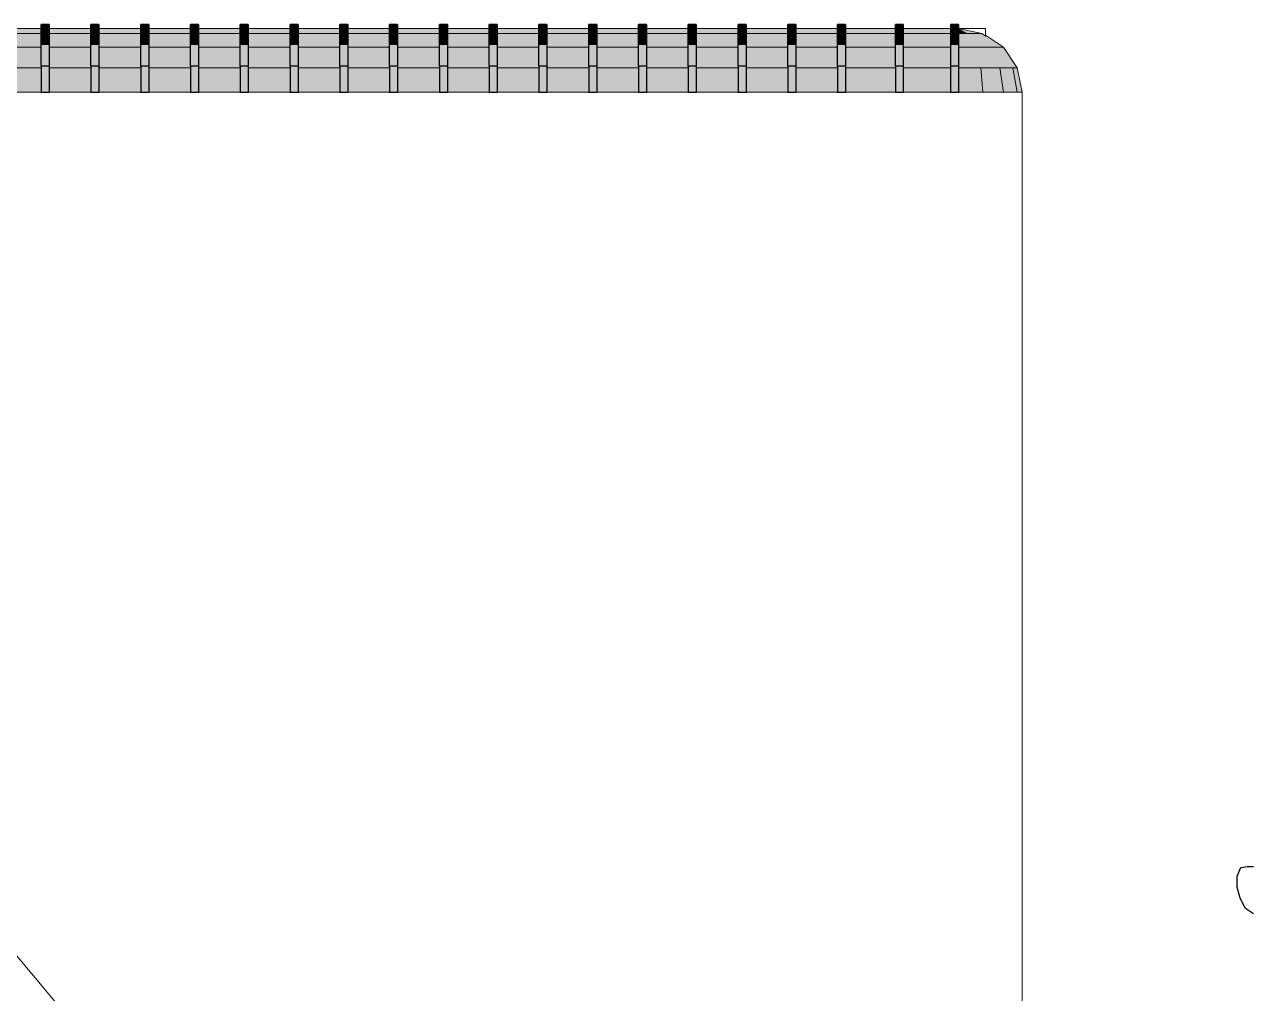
# Model space of a CAD drawing. Header units: millimetres. Extents: x -245 to 49755, y -245 to 41806.
# Drawn here: x 41823 to 44905, y 31472 to 33906 of the extents above; entities that cross this region are included whole.
import ezdxf

# ---------------------------------------------------------------- set-up
doc = ezdxf.new("R2010")
doc.units = ezdxf.units.MM
doc.linetypes.add('PUNKT2_S9', pattern=[1, 0, -1])
doc.layers.add('Standard', color=7, linetype='Continuous', lineweight=25)

msp = doc.modelspace()

# ---------------------------------------------------------------- hatches: boundary and pattern name
at = {"layer": 'Standard', "linetype": 'PUNKT2_S9', "lineweight": 25}
h = msp.add_hatch(color=250, dxfattribs=at)
h.paths.add_polyline_path([(38510.3, 33883.9), (38615.3, 33883.9), (38615.3, 33896.1), (38510.3, 33896.1)])
h.paths.add_polyline_path([(38740.3, 33883.9), (38740.3, 33896.1), (38635.3, 33896.1), (38635.3, 33883.9)])
h.paths.add_polyline_path([(38760.3, 33883.9), (38865.3, 33883.9), (38865.3, 33896.1), (38760.3, 33896.1)])
h.paths.add_polyline_path([(38990.3, 33883.9), (38990.3, 33896.1), (38885.3, 33896.1), (38885.3, 33883.9)])
h.paths.add_polyline_path([(39010.3, 33883.9), (39115.3, 33883.9), (39115.3, 33896.1), (39010.3, 33896.1)])
h.paths.add_polyline_path([(39240.3, 33883.9), (39240.3, 33896.1), (39135.3, 33896.1), (39135.3, 33883.9)])
h.paths.add_polyline_path([(39260.3, 33883.9), (39365.3, 33883.9), (39365.3, 33896.1), (39260.3, 33896.1)])
h.paths.add_polyline_path([(39490.3, 33883.9), (39490.3, 33896.1), (39385.3, 33896.1), (39385.3, 33883.9)])
h.paths.add_polyline_path([(39510.3, 33883.9), (39615.3, 33883.9), (39615.3, 33896.1), (39510.3, 33896.1)])
h.paths.add_polyline_path([(39740.3, 33883.9), (39740.3, 33896.1), (39635.3, 33896.1), (39635.3, 33883.9)])
h.paths.add_polyline_path([(39760.3, 33883.9), (39865.3, 33883.9), (39865.3, 33896.1), (39760.3, 33896.1)])
h.paths.add_polyline_path([(39990.3, 33883.9), (39990.3, 33896.1), (39885.3, 33896.1), (39885.3, 33883.9)])
h.paths.add_polyline_path([(40010.3, 33883.9), (40115.3, 33883.9), (40115.3, 33896.1), (40010.3, 33896.1)])
h.paths.add_polyline_path([(40240.3, 33883.9), (40240.3, 33896.1), (40135.3, 33896.1), (40135.3, 33883.9)])
h.paths.add_polyline_path([(40260.3, 33883.9), (40365.3, 33883.9), (40365.3, 33896.1), (40260.3, 33896.1)])
h.paths.add_polyline_path([(40490.3, 33883.9), (40490.3, 33896.1), (40385.3, 33896.1), (40385.3, 33883.9)])
h.paths.add_polyline_path([(40510.3, 33883.9), (40615.3, 33883.9), (40615.3, 33896.1), (40510.3, 33896.1)])
h.paths.add_polyline_path([(40740.3, 33883.9), (40740.3, 33896.1), (40635.3, 33896.1), (40635.3, 33883.9)])
h.paths.add_polyline_path([(40760.3, 33883.9), (40865.3, 33883.9), (40865.3, 33896.1), (40760.3, 33896.1)])
h.paths.add_polyline_path([(40990.3, 33883.9), (40990.3, 33896.1), (40885.3, 33896.1), (40885.3, 33883.9)])
h.paths.add_polyline_path([(41010.3, 33883.9), (41115.3, 33883.9), (41115.3, 33896.1), (41010.3, 33896.1)])
h.paths.add_polyline_path([(41240.3, 33883.9), (41240.3, 33896.1), (41135.3, 33896.1), (41135.3, 33883.9)])
h.paths.add_polyline_path([(41260.3, 33883.9), (41365.3, 33883.9), (41365.3, 33896.1), (41260.3, 33896.1)])
h.paths.add_polyline_path([(41490.3, 33883.9), (41490.3, 33896.1), (41385.3, 33896.1), (41385.3, 33883.9)])
h.paths.add_polyline_path([(41510.3, 33883.9), (41615.3, 33883.9), (41615.3, 33896.1), (41510.3, 33896.1)])
h.paths.add_polyline_path([(41740.3, 33883.9), (41740.3, 33896.1), (41635.3, 33896.1), (41635.3, 33883.9)])
h.paths.add_polyline_path([(41760.3, 33883.9), (41865.3, 33883.9), (41865.3, 33896.1), (41760.3, 33896.1)])
h.paths.add_polyline_path([(41990.3, 33883.9), (41990.3, 33896.1), (41885.3, 33896.1), (41885.3, 33883.9)])
h.paths.add_polyline_path([(42010.3, 33883.9), (42115.3, 33883.9), (42115.3, 33896.1), (42010.3, 33896.1)])
h.paths.add_polyline_path([(42240.3, 33883.9), (42240.3, 33896.1), (42135.3, 33896.1), (42135.3, 33883.9)])
h.paths.add_polyline_path([(42260.3, 33883.9), (42365.3, 33883.9), (42365.3, 33896.1), (42260.3, 33896.1)])
h.paths.add_polyline_path([(42490.3, 33883.9), (42490.3, 33896.1), (42385.3, 33896.1), (42385.3, 33883.9)])
h.paths.add_polyline_path([(42510.3, 33883.9), (42615.3, 33883.9), (42615.3, 33896.1), (42510.3, 33896.1)])
h.paths.add_polyline_path([(42740.3, 33883.9), (42740.3, 33896.1), (42635.3, 33896.1), (42635.3, 33883.9)])
h.paths.add_polyline_path([(42760.3, 33883.9), (42865.3, 33883.9), (42865.3, 33896.1), (42760.3, 33896.1)])
h.paths.add_polyline_path([(42990.3, 33883.9), (42990.3, 33896.1), (42885.3, 33896.1), (42885.3, 33883.9)])
h.paths.add_polyline_path([(43010.3, 33883.9), (43115.3, 33883.9), (43115.3, 33896.1), (43010.3, 33896.1)])
h.paths.add_polyline_path([(43240.3, 33883.9), (43240.3, 33896.1), (43135.3, 33896.1), (43135.3, 33883.9)])
h.paths.add_polyline_path([(43260.3, 33883.9), (43365.3, 33883.9), (43365.3, 33896.1), (43260.3, 33896.1)])
h.paths.add_polyline_path([(43490.3, 33883.9), (43490.3, 33896.1), (43385.3, 33896.1), (43385.3, 33883.9)])
h.paths.add_polyline_path([(43510.3, 33883.9), (43615.3, 33883.9), (43615.3, 33896.1), (43510.3, 33896.1)])
h.paths.add_polyline_path([(43740.3, 33883.9), (43740.3, 33896.1), (43635.3, 33896.1), (43635.3, 33883.9)])
h.paths.add_polyline_path([(43760.3, 33883.9), (43865.3, 33883.9), (43865.3, 33896.1), (43760.3, 33896.1)])
h.paths.add_polyline_path([(44010.3, 33883.9), (44010.3, 33896.1), (43885.3, 33896.1), (43885.3, 33883.9)])
h.paths.add_polyline_path([(44148.5, 33896.1), (44030.3, 33896.1), (44030.3, 33883.9), (44148.5, 33883.9)])
for points in [[(41865.3, 33893.2), (41865.3, 33906.1), (41885.3, 33906.1), (41885.3, 33893.2)], [(41865.3, 33856.3), (41865.3, 33893.2), (41885.3, 33893.2), (41885.3, 33856.3)], [(41990.3, 33893.2), (41990.3, 33906.1), (42010.3, 33906.1), (42010.3, 33893.2)], [(41990.3, 33856.3), (41990.3, 33893.2), (42010.3, 33893.2), (42010.3, 33856.3)], [(42115.3, 33893.2), (42115.3, 33906.1), (42135.3, 33906.1), (42135.3, 33893.2)], [(42115.3, 33856.3), (42115.3, 33893.2), (42135.3, 33893.2), (42135.3, 33856.3)], [(42240.3, 33893.2), (42240.3, 33906.1), (42260.3, 33906.1), (42260.3, 33893.2)], [(42240.3, 33856.3), (42240.3, 33893.2), (42260.3, 33893.2), (42260.3, 33856.3)], [(42365.3, 33893.2), (42365.3, 33906.1), (42385.3, 33906.1), (42385.3, 33893.2)], [(42365.3, 33856.3), (42365.3, 33893.2), (42385.3, 33893.2), (42385.3, 33856.3)], [(42490.3, 33893.2), (42490.3, 33906.1), (42510.3, 33906.1), (42510.3, 33893.2)], [(42490.3, 33856.3), (42490.3, 33893.2), (42510.3, 33893.2), (42510.3, 33856.3)], [(42615.3, 33893.2), (42615.3, 33906.1), (42635.3, 33906.1), (42635.3, 33893.2)], [(42615.3, 33856.3), (42615.3, 33893.2), (42635.3, 33893.2), (42635.3, 33856.3)], [(42740.3, 33893.2), (42740.3, 33906.1), (42760.3, 33906.1), (42760.3, 33893.2)], [(42740.3, 33856.3), (42740.3, 33893.2), (42760.3, 33893.2), (42760.3, 33856.3)], [(42865.3, 33893.2), (42865.3, 33906.1), (42885.3, 33906.1), (42885.3, 33893.2)], [(42865.3, 33856.3), (42865.3, 33893.2), (42885.3, 33893.2), (42885.3, 33856.3)], [(42990.3, 33893.2), (42990.3, 33906.1), (43010.3, 33906.1), (43010.3, 33893.2)], [(42990.3, 33856.3), (42990.3, 33893.2), (43010.3, 33893.2), (43010.3, 33856.3)], [(43115.3, 33893.2), (43115.3, 33906.1), (43135.3, 33906.1), (43135.3, 33893.2)], [(43115.3, 33856.3), (43115.3, 33893.2), (43135.3, 33893.2), (43135.3, 33856.3)], [(43240.3, 33893.2), (43240.3, 33906.1), (43260.3, 33906.1), (43260.3, 33893.2)], [(43240.3, 33856.3), (43240.3, 33893.2), (43260.3, 33893.2), (43260.3, 33856.3)], [(43365.3, 33893.2), (43365.3, 33906.1), (43385.3, 33906.1), (43385.3, 33893.2)], [(43365.3, 33856.3), (43365.3, 33893.2), (43385.3, 33893.2), (43385.3, 33856.3)], [(43490.3, 33893.2), (43490.3, 33906.1), (43510.3, 33906.1), (43510.3, 33893.2)], [(43490.3, 33856.3), (43490.3, 33893.2), (43510.3, 33893.2), (43510.3, 33856.3)], [(43615.3, 33893.2), (43615.3, 33906.1), (43635.3, 33906.1), (43635.3, 33893.2)], [(43615.3, 33856.3), (43615.3, 33893.2), (43635.3, 33893.2), (43635.3, 33856.3)], [(43740.3, 33893.2), (43740.3, 33906.1), (43760.3, 33906.1), (43760.3, 33893.2)], [(43740.3, 33856.3), (43740.3, 33893.2), (43760.3, 33893.2), (43760.3, 33856.3)], [(43865.3, 33893.2), (43865.3, 33906.1), (43885.3, 33906.1), (43885.3, 33893.2)], [(43865.3, 33856.3), (43865.3, 33893.2), (43885.3, 33893.2), (43885.3, 33856.3)], [(41865.3, 33801.2), (41865.3, 33856.3), (41885.3, 33856.3), (41885.3, 33801.2)], [(41990.3, 33801.2), (41990.3, 33856.3), (42010.3, 33856.3), (42010.3, 33801.2)], [(42115.3, 33801.2), (42115.3, 33856.3), (42135.3, 33856.3), (42135.3, 33801.2)], [(42240.3, 33801.2), (42240.3, 33856.3), (42260.3, 33856.3), (42260.3, 33801.2)], [(42365.3, 33801.2), (42365.3, 33856.3), (42385.3, 33856.3), (42385.3, 33801.2)], [(42490.3, 33801.2), (42490.3, 33856.3), (42510.3, 33856.3), (42510.3, 33801.2)], [(42615.3, 33801.2), (42615.3, 33856.3), (42635.3, 33856.3), (42635.3, 33801.2)], [(42740.3, 33801.2), (42740.3, 33856.3), (42760.3, 33856.3), (42760.3, 33801.2)], [(42865.3, 33801.2), (42865.3, 33856.3), (42885.3, 33856.3), (42885.3, 33801.2)], [(42990.3, 33801.2), (42990.3, 33856.3), (43010.3, 33856.3), (43010.3, 33801.2)], [(43115.3, 33801.2), (43115.3, 33856.3), (43135.3, 33856.3), (43135.3, 33801.2)], [(43240.3, 33801.2), (43240.3, 33856.3), (43260.3, 33856.3), (43260.3, 33801.2)], [(43365.3, 33801.2), (43365.3, 33856.3), (43385.3, 33856.3), (43385.3, 33801.2)], [(43490.3, 33801.2), (43490.3, 33856.3), (43510.3, 33856.3), (43510.3, 33801.2)], [(43615.3, 33801.2), (43615.3, 33856.3), (43635.3, 33856.3), (43635.3, 33801.2)], [(43740.3, 33801.2), (43740.3, 33856.3), (43760.3, 33856.3), (43760.3, 33801.2)], [(43865.3, 33801.2), (43865.3, 33856.3), (43885.3, 33856.3), (43885.3, 33801.2)], [(41865.3, 33736.1), (41865.3, 33801.2), (41885.3, 33801.2), (41885.3, 33736.1)], [(41990.3, 33736.1), (41990.3, 33801.2), (42010.3, 33801.2), (42010.3, 33736.1)], [(42115.3, 33736.1), (42115.3, 33801.2), (42135.3, 33801.2), (42135.3, 33736.1)], [(42240.3, 33736.1), (42240.3, 33801.2), (42260.3, 33801.2), (42260.3, 33736.1)], [(42365.3, 33736.1), (42365.3, 33801.2), (42385.3, 33801.2), (42385.3, 33736.1)], [(42490.3, 33736.1), (42490.3, 33801.2), (42510.3, 33801.2), (42510.3, 33736.1)], [(42615.3, 33736.1), (42615.3, 33801.2), (42635.3, 33801.2), (42635.3, 33736.1)], [(42740.3, 33736.1), (42740.3, 33801.2), (42760.3, 33801.2), (42760.3, 33736.1)], [(42865.3, 33736.1), (42865.3, 33801.2), (42885.3, 33801.2), (42885.3, 33736.1)], [(42990.3, 33736.1), (42990.3, 33801.2), (43010.3, 33801.2), (43010.3, 33736.1)], [(43115.3, 33736.1), (43115.3, 33801.2), (43135.3, 33801.2), (43135.3, 33736.1)], [(43240.3, 33736.1), (43240.3, 33801.2), (43260.3, 33801.2), (43260.3, 33736.1)], [(43365.3, 33736.1), (43365.3, 33801.2), (43385.3, 33801.2), (43385.3, 33736.1)], [(43490.3, 33736.1), (43490.3, 33801.2), (43510.3, 33801.2), (43510.3, 33736.1)], [(43615.3, 33736.1), (43615.3, 33801.2), (43635.3, 33801.2), (43635.3, 33736.1)], [(43740.3, 33736.1), (43740.3, 33801.2), (43760.3, 33801.2), (43760.3, 33736.1)], [(43865.3, 33736.1), (43865.3, 33801.2), (43885.3, 33801.2), (43885.3, 33736.1)]]:
    msp.add_hatch(color=8, dxfattribs=at).paths.add_polyline_path(points, flags=16)
for color, points in [(8, [(44010.3, 33893.2), (44030.3, 33893.2), (44030.3, 33906.1), (44010.3, 33906.1)]), (8, [(44010.3, 33856.3), (44030.3, 33856.3), (44030.3, 33893.2), (44010.3, 33893.2)]), (8, [(44148.5, 33893.2), (44168.5, 33893.2), (44168.5, 33906.1), (44148.5, 33906.1)]), (8, [(44148.5, 33856.3), (44168.5, 33856.3), (44168.5, 33893.2), (44148.5, 33893.2)]), (250, [(44211.8, 33883.9), (44168.5, 33896.1), (44191.9, 33883.9)]), (250, [(44225.1, 33883.9), (44168.5, 33896.1), (44211.8, 33883.9)]), (250, [(44225.1, 33883.9), (44227.7, 33883.9), (44168.5, 33896.1)]), (250, [(44191.9, 33883.9), (44168.5, 33896.1), (44168.5, 33883.9)]), (250, [(44211.8, 33849.2), (44191.9, 33883.9), (44168.5, 33883.9), (44168.5, 33849.2)]), (250, [(44248.5, 33849.2), (44211.8, 33883.9), (44191.9, 33883.9), (44211.8, 33849.2)]), (250, [(44273, 33849.2), (44225.1, 33883.9), (44211.8, 33883.9), (44248.5, 33849.2)]), (250, [(44281.6, 33849.2), (44236.7, 33879.3), (44236.7, 33877.1), (44227.7, 33883.9), (44225.1, 33883.9), (44273, 33849.2)]), (8, [(44010.3, 33801.2), (44030.3, 33801.2), (44030.3, 33856.3), (44010.3, 33856.3)]), (8, [(44148.5, 33801.2), (44168.5, 33801.2), (44168.5, 33856.3), (44148.5, 33856.3)]), (250, [(44225.1, 33797.3), (44211.8, 33849.2), (44168.5, 33849.2), (44168.5, 33797.3)]), (250, [(44273, 33797.3), (44248.5, 33849.2), (44211.8, 33849.2), (44225.1, 33797.3)]), (250, [(44305.1, 33797.3), (44273, 33849.2), (44248.5, 33849.2), (44273, 33797.3)]), (250, [(44316.3, 33797.3), (44281.6, 33849.2), (44273, 33849.2), (44305.1, 33797.3)]), (8, [(44010.3, 33736.1), (44030.3, 33736.1), (44030.3, 33801.2), (44010.3, 33801.2)]), (8, [(44148.5, 33736.1), (44168.5, 33736.1), (44168.5, 33801.2), (44148.5, 33801.2)]), (250, [(44229.7, 33736.1), (44225.1, 33797.3), (44168.5, 33797.3), (44168.5, 33736.1)]), (250, [(44281.6, 33736.1), (44273, 33797.3), (44225.1, 33797.3), (44229.7, 33736.1)]), (250, [(44316.3, 33736.1), (44305.1, 33797.3), (44273, 33797.3), (44281.6, 33736.1)]), (250, [(44328.5, 33736.1), (44316.3, 33797.3), (44305.1, 33797.3), (44316.3, 33736.1)])]:
    msp.add_hatch(color=color, dxfattribs=at).paths.add_polyline_path(points)
h = msp.add_hatch(color=250, dxfattribs=at)
h.paths.add_polyline_path([(38615.3, 33883.9), (38510.3, 33883.9), (38510.3, 33849.2), (38615.3, 33849.2)])
h.paths.add_polyline_path([(38635.3, 33849.2), (38740.3, 33849.2), (38740.3, 33883.9), (38635.3, 33883.9)])
h.paths.add_polyline_path([(38865.3, 33883.9), (38760.3, 33883.9), (38760.3, 33849.2), (38865.3, 33849.2)])
h.paths.add_polyline_path([(38885.3, 33849.2), (38990.3, 33849.2), (38990.3, 33883.9), (38885.3, 33883.9)])
h.paths.add_polyline_path([(39240.3, 33883.9), (39135.3, 33883.9), (39135.3, 33849.2), (39240.3, 33849.2)])
h.paths.add_polyline_path([(39010.3, 33883.9), (39010.3, 33849.2), (39115.3, 33849.2), (39115.3, 33883.9)])
h.paths.add_polyline_path([(39365.3, 33883.9), (39260.3, 33883.9), (39260.3, 33849.2), (39365.3, 33849.2)])
h.paths.add_polyline_path([(39635.3, 33849.2), (39740.3, 33849.2), (39740.3, 33883.9), (39635.3, 33883.9)])
h.paths.add_polyline_path([(39615.3, 33883.9), (39510.3, 33883.9), (39510.3, 33849.2), (39615.3, 33849.2)])
h.paths.add_polyline_path([(39385.3, 33883.9), (39385.3, 33849.2), (39490.3, 33849.2), (39490.3, 33883.9)])
h.paths.add_polyline_path([(39865.3, 33883.9), (39760.3, 33883.9), (39760.3, 33849.2), (39865.3, 33849.2)])
h.paths.add_polyline_path([(39885.3, 33849.2), (39990.3, 33849.2), (39990.3, 33883.9), (39885.3, 33883.9)])
h.paths.add_polyline_path([(40240.3, 33883.9), (40135.3, 33883.9), (40135.3, 33849.2), (40240.3, 33849.2)])
h.paths.add_polyline_path([(40010.3, 33883.9), (40010.3, 33849.2), (40115.3, 33849.2), (40115.3, 33883.9)])
h.paths.add_polyline_path([(40365.3, 33883.9), (40260.3, 33883.9), (40260.3, 33849.2), (40365.3, 33849.2)])
h.paths.add_polyline_path([(40385.3, 33849.2), (40490.3, 33849.2), (40490.3, 33883.9), (40385.3, 33883.9)])
h.paths.add_polyline_path([(40615.3, 33883.9), (40510.3, 33883.9), (40510.3, 33849.2), (40615.3, 33849.2)])
h.paths.add_polyline_path([(40635.3, 33849.2), (40740.3, 33849.2), (40740.3, 33883.9), (40635.3, 33883.9)])
h.paths.add_polyline_path([(41240.3, 33883.9), (41135.3, 33883.9), (41135.3, 33849.2), (41240.3, 33849.2)])
h.paths.add_polyline_path([(41010.3, 33883.9), (41010.3, 33849.2), (41115.3, 33849.2), (41115.3, 33883.9)])
h.paths.add_polyline_path([(40990.3, 33883.9), (40885.3, 33883.9), (40885.3, 33849.2), (40990.3, 33849.2)])
h.paths.add_polyline_path([(40760.3, 33883.9), (40760.3, 33849.2), (40865.3, 33849.2), (40865.3, 33883.9)])
h.paths.add_polyline_path([(41365.3, 33883.9), (41260.3, 33883.9), (41260.3, 33849.2), (41365.3, 33849.2)])
h.paths.add_polyline_path([(44030.3, 33849.2), (44148.5, 33849.2), (44148.5, 33883.9), (44030.3, 33883.9)])
h.paths.add_polyline_path([(43885.3, 33883.9), (43885.3, 33849.2), (44010.3, 33849.2), (44010.3, 33883.9)])
h.paths.add_polyline_path([(43865.3, 33883.9), (43760.3, 33883.9), (43760.3, 33849.2), (43865.3, 33849.2)])
h.paths.add_polyline_path([(43635.3, 33883.9), (43635.3, 33849.2), (43740.3, 33849.2), (43740.3, 33883.9)])
h.paths.add_polyline_path([(43615.3, 33883.9), (43510.3, 33883.9), (43510.3, 33849.2), (43615.3, 33849.2)])
h.paths.add_polyline_path([(43385.3, 33883.9), (43385.3, 33849.2), (43490.3, 33849.2), (43490.3, 33883.9)])
h.paths.add_polyline_path([(43365.3, 33883.9), (43260.3, 33883.9), (43260.3, 33849.2), (43365.3, 33849.2)])
h.paths.add_polyline_path([(43135.3, 33883.9), (43135.3, 33849.2), (43240.3, 33849.2), (43240.3, 33883.9)])
h.paths.add_polyline_path([(43115.3, 33883.9), (43010.3, 33883.9), (43010.3, 33849.2), (43115.3, 33849.2)])
h.paths.add_polyline_path([(42885.3, 33883.9), (42885.3, 33849.2), (42990.3, 33849.2), (42990.3, 33883.9)])
h.paths.add_polyline_path([(42865.3, 33883.9), (42760.3, 33883.9), (42760.3, 33849.2), (42865.3, 33849.2)])
h.paths.add_polyline_path([(42635.3, 33883.9), (42635.3, 33849.2), (42740.3, 33849.2), (42740.3, 33883.9)])
h.paths.add_polyline_path([(42615.3, 33883.9), (42510.3, 33883.9), (42510.3, 33849.2), (42615.3, 33849.2)])
h.paths.add_polyline_path([(42385.3, 33883.9), (42385.3, 33849.2), (42490.3, 33849.2), (42490.3, 33883.9)])
h.paths.add_polyline_path([(42365.3, 33883.9), (42260.3, 33883.9), (42260.3, 33849.2), (42365.3, 33849.2)])
h.paths.add_polyline_path([(42135.3, 33883.9), (42135.3, 33849.2), (42240.3, 33849.2), (42240.3, 33883.9)])
h.paths.add_polyline_path([(42115.3, 33883.9), (42010.3, 33883.9), (42010.3, 33849.2), (42115.3, 33849.2)])
h.paths.add_polyline_path([(41885.3, 33883.9), (41885.3, 33849.2), (41990.3, 33849.2), (41990.3, 33883.9)])
h.paths.add_polyline_path([(41865.3, 33883.9), (41760.3, 33883.9), (41760.3, 33849.2), (41865.3, 33849.2)])
h.paths.add_polyline_path([(41635.3, 33883.9), (41635.3, 33849.2), (41740.3, 33849.2), (41740.3, 33883.9)])
h.paths.add_polyline_path([(41615.3, 33883.9), (41510.3, 33883.9), (41510.3, 33849.2), (41615.3, 33849.2)])
h.paths.add_polyline_path([(41385.3, 33883.9), (41385.3, 33849.2), (41490.3, 33849.2), (41490.3, 33883.9)])
h = msp.add_hatch(color=250, dxfattribs=at)
h.paths.add_polyline_path([(38615.3, 33849.2), (38510.3, 33849.2), (38510.3, 33797.3), (38615.3, 33797.3)])
h.paths.add_polyline_path([(38635.3, 33797.3), (38740.3, 33797.3), (38740.3, 33849.2), (38635.3, 33849.2)])
h.paths.add_polyline_path([(38865.3, 33849.2), (38760.3, 33849.2), (38760.3, 33797.3), (38865.3, 33797.3)])
h.paths.add_polyline_path([(38885.3, 33797.3), (38990.3, 33797.3), (38990.3, 33849.2), (38885.3, 33849.2)])
h.paths.add_polyline_path([(39240.3, 33849.2), (39135.3, 33849.2), (39135.3, 33797.3), (39240.3, 33797.3)])
h.paths.add_polyline_path([(39010.3, 33849.2), (39010.3, 33797.3), (39115.3, 33797.3), (39115.3, 33849.2)])
h.paths.add_polyline_path([(39365.3, 33849.2), (39260.3, 33849.2), (39260.3, 33797.3), (39365.3, 33797.3)])
h.paths.add_polyline_path([(39635.3, 33797.3), (39740.3, 33797.3), (39740.3, 33849.2), (39635.3, 33849.2)])
h.paths.add_polyline_path([(39615.3, 33849.2), (39510.3, 33849.2), (39510.3, 33797.3), (39615.3, 33797.3)])
h.paths.add_polyline_path([(39385.3, 33849.2), (39385.3, 33797.3), (39490.3, 33797.3), (39490.3, 33849.2)])
h.paths.add_polyline_path([(39865.3, 33849.2), (39760.3, 33849.2), (39760.3, 33797.3), (39865.3, 33797.3)])
h.paths.add_polyline_path([(39885.3, 33797.3), (39990.3, 33797.3), (39990.3, 33849.2), (39885.3, 33849.2)])
h.paths.add_polyline_path([(40240.3, 33849.2), (40135.3, 33849.2), (40135.3, 33797.3), (40240.3, 33797.3)])
h.paths.add_polyline_path([(40010.3, 33849.2), (40010.3, 33797.3), (40115.3, 33797.3), (40115.3, 33849.2)])
h.paths.add_polyline_path([(40365.3, 33849.2), (40260.3, 33849.2), (40260.3, 33797.3), (40365.3, 33797.3)])
h.paths.add_polyline_path([(40385.3, 33797.3), (40490.3, 33797.3), (40490.3, 33849.2), (40385.3, 33849.2)])
h.paths.add_polyline_path([(40615.3, 33849.2), (40510.3, 33849.2), (40510.3, 33797.3), (40615.3, 33797.3)])
h.paths.add_polyline_path([(40635.3, 33797.3), (40740.3, 33797.3), (40740.3, 33849.2), (40635.3, 33849.2)])
h.paths.add_polyline_path([(41240.3, 33849.2), (41135.3, 33849.2), (41135.3, 33797.3), (41240.3, 33797.3)])
h.paths.add_polyline_path([(41010.3, 33849.2), (41010.3, 33797.3), (41115.3, 33797.3), (41115.3, 33849.2)])
h.paths.add_polyline_path([(40990.3, 33849.2), (40885.3, 33849.2), (40885.3, 33797.3), (40990.3, 33797.3)])
h.paths.add_polyline_path([(40760.3, 33849.2), (40760.3, 33797.3), (40865.3, 33797.3), (40865.3, 33849.2)])
h.paths.add_polyline_path([(41365.3, 33849.2), (41260.3, 33849.2), (41260.3, 33797.3), (41365.3, 33797.3)])
h.paths.add_polyline_path([(44030.3, 33797.3), (44148.5, 33797.3), (44148.5, 33849.2), (44030.3, 33849.2)])
h.paths.add_polyline_path([(43885.3, 33849.2), (43885.3, 33797.3), (44010.3, 33797.3), (44010.3, 33849.2)])
h.paths.add_polyline_path([(43865.3, 33849.2), (43760.3, 33849.2), (43760.3, 33797.3), (43865.3, 33797.3)])
h.paths.add_polyline_path([(43635.3, 33849.2), (43635.3, 33797.3), (43740.3, 33797.3), (43740.3, 33849.2)])
h.paths.add_polyline_path([(43615.3, 33849.2), (43510.3, 33849.2), (43510.3, 33797.3), (43615.3, 33797.3)])
h.paths.add_polyline_path([(43385.3, 33849.2), (43385.3, 33797.3), (43490.3, 33797.3), (43490.3, 33849.2)])
h.paths.add_polyline_path([(43365.3, 33849.2), (43260.3, 33849.2), (43260.3, 33797.3), (43365.3, 33797.3)])
h.paths.add_polyline_path([(43135.3, 33849.2), (43135.3, 33797.3), (43240.3, 33797.3), (43240.3, 33849.2)])
h.paths.add_polyline_path([(43115.3, 33849.2), (43010.3, 33849.2), (43010.3, 33797.3), (43115.3, 33797.3)])
h.paths.add_polyline_path([(42885.3, 33849.2), (42885.3, 33797.3), (42990.3, 33797.3), (42990.3, 33849.2)])
h.paths.add_polyline_path([(42865.3, 33849.2), (42760.3, 33849.2), (42760.3, 33797.3), (42865.3, 33797.3)])
h.paths.add_polyline_path([(42635.3, 33849.2), (42635.3, 33797.3), (42740.3, 33797.3), (42740.3, 33849.2)])
h.paths.add_polyline_path([(42615.3, 33849.2), (42510.3, 33849.2), (42510.3, 33797.3), (42615.3, 33797.3)])
h.paths.add_polyline_path([(42385.3, 33849.2), (42385.3, 33797.3), (42490.3, 33797.3), (42490.3, 33849.2)])
h.paths.add_polyline_path([(42365.3, 33849.2), (42260.3, 33849.2), (42260.3, 33797.3), (42365.3, 33797.3)])
h.paths.add_polyline_path([(42135.3, 33849.2), (42135.3, 33797.3), (42240.3, 33797.3), (42240.3, 33849.2)])
h.paths.add_polyline_path([(42115.3, 33849.2), (42010.3, 33849.2), (42010.3, 33797.3), (42115.3, 33797.3)])
h.paths.add_polyline_path([(41885.3, 33849.2), (41885.3, 33797.3), (41990.3, 33797.3), (41990.3, 33849.2)])
h.paths.add_polyline_path([(41865.3, 33849.2), (41760.3, 33849.2), (41760.3, 33797.3), (41865.3, 33797.3)])
h.paths.add_polyline_path([(41635.3, 33849.2), (41635.3, 33797.3), (41740.3, 33797.3), (41740.3, 33849.2)])
h.paths.add_polyline_path([(41615.3, 33849.2), (41510.3, 33849.2), (41510.3, 33797.3), (41615.3, 33797.3)])
h.paths.add_polyline_path([(41385.3, 33849.2), (41385.3, 33797.3), (41490.3, 33797.3), (41490.3, 33849.2)])
h = msp.add_hatch(color=250, dxfattribs=at)
h.paths.add_polyline_path([(38615.3, 33797.3), (38510.3, 33797.3), (38510.3, 33736.1), (38615.3, 33736.1)])
h.paths.add_polyline_path([(38740.3, 33736.1), (38740.3, 33797.3), (38635.3, 33797.3), (38635.3, 33736.1)])
h.paths.add_polyline_path([(38865.3, 33797.3), (38760.3, 33797.3), (38760.3, 33736.1), (38865.3, 33736.1)])
h.paths.add_polyline_path([(38990.3, 33736.1), (38990.3, 33797.3), (38885.3, 33797.3), (38885.3, 33736.1)])
h.paths.add_polyline_path([(39240.3, 33797.3), (39135.3, 33797.3), (39135.3, 33736.1), (39240.3, 33736.1)])
h.paths.add_polyline_path([(39010.3, 33797.3), (39010.3, 33736.1), (39115.3, 33736.1), (39115.3, 33797.3)])
h.paths.add_polyline_path([(39365.3, 33797.3), (39260.3, 33797.3), (39260.3, 33736.1), (39365.3, 33736.1)])
h.paths.add_polyline_path([(39740.3, 33736.1), (39740.3, 33797.3), (39635.3, 33797.3), (39635.3, 33736.1)])
h.paths.add_polyline_path([(39510.3, 33736.1), (39615.3, 33736.1), (39615.3, 33797.3), (39510.3, 33797.3)])
h.paths.add_polyline_path([(39385.3, 33797.3), (39385.3, 33736.1), (39490.3, 33736.1), (39490.3, 33797.3)])
h.paths.add_polyline_path([(39865.3, 33797.3), (39760.3, 33797.3), (39760.3, 33736.1), (39865.3, 33736.1)])
h.paths.add_polyline_path([(39990.3, 33736.1), (39990.3, 33797.3), (39885.3, 33797.3), (39885.3, 33736.1)])
h.paths.add_polyline_path([(40240.3, 33797.3), (40135.3, 33797.3), (40135.3, 33736.1), (40240.3, 33736.1)])
h.paths.add_polyline_path([(40010.3, 33797.3), (40010.3, 33736.1), (40115.3, 33736.1), (40115.3, 33797.3)])
h.paths.add_polyline_path([(40365.3, 33797.3), (40260.3, 33797.3), (40260.3, 33736.1), (40365.3, 33736.1)])
h.paths.add_polyline_path([(40490.3, 33736.1), (40490.3, 33797.3), (40385.3, 33797.3), (40385.3, 33736.1)])
h.paths.add_polyline_path([(40615.3, 33797.3), (40510.3, 33797.3), (40510.3, 33736.1), (40615.3, 33736.1)])
h.paths.add_polyline_path([(40740.3, 33736.1), (40740.3, 33797.3), (40635.3, 33797.3), (40635.3, 33736.1)])
h.paths.add_polyline_path([(41240.3, 33797.3), (41135.3, 33797.3), (41135.3, 33736.1), (41240.3, 33736.1)])
h.paths.add_polyline_path([(40760.3, 33797.3), (40760.3, 33736.1), (40865.3, 33736.1), (40865.3, 33797.3)])
h.paths.add_polyline_path([(40990.3, 33797.3), (40885.3, 33797.3), (40885.3, 33736.1), (40990.3, 33736.1)])
h.paths.add_polyline_path([(41115.3, 33736.1), (41115.3, 33797.3), (41010.3, 33797.3), (41010.3, 33736.1)])
h.paths.add_polyline_path([(41365.3, 33797.3), (41260.3, 33797.3), (41260.3, 33736.1), (41365.3, 33736.1)])
h.paths.add_polyline_path([(44148.5, 33736.1), (44148.5, 33797.3), (44030.3, 33797.3), (44030.3, 33736.1)])
h.paths.add_polyline_path([(43865.3, 33797.3), (43760.3, 33797.3), (43760.3, 33736.1), (43865.3, 33736.1)])
h.paths.add_polyline_path([(44010.3, 33736.1), (44010.3, 33797.3), (43885.3, 33797.3), (43885.3, 33736.1)])
h.paths.add_polyline_path([(41385.3, 33797.3), (41385.3, 33736.1), (41490.3, 33736.1), (41490.3, 33797.3)])
h.paths.add_polyline_path([(41615.3, 33797.3), (41510.3, 33797.3), (41510.3, 33736.1), (41615.3, 33736.1)])
h.paths.add_polyline_path([(41740.3, 33736.1), (41740.3, 33797.3), (41635.3, 33797.3), (41635.3, 33736.1)])
h.paths.add_polyline_path([(42240.3, 33797.3), (42135.3, 33797.3), (42135.3, 33736.1), (42240.3, 33736.1)])
h.paths.add_polyline_path([(41760.3, 33797.3), (41760.3, 33736.1), (41865.3, 33736.1), (41865.3, 33797.3)])
h.paths.add_polyline_path([(41990.3, 33797.3), (41885.3, 33797.3), (41885.3, 33736.1), (41990.3, 33736.1)])
h.paths.add_polyline_path([(42115.3, 33736.1), (42115.3, 33797.3), (42010.3, 33797.3), (42010.3, 33736.1)])
h.paths.add_polyline_path([(42365.3, 33797.3), (42260.3, 33797.3), (42260.3, 33736.1), (42365.3, 33736.1)])
h.paths.add_polyline_path([(42490.3, 33736.1), (42490.3, 33797.3), (42385.3, 33797.3), (42385.3, 33736.1)])
h.paths.add_polyline_path([(42615.3, 33797.3), (42510.3, 33797.3), (42510.3, 33736.1), (42615.3, 33736.1)])
h.paths.add_polyline_path([(42740.3, 33736.1), (42740.3, 33797.3), (42635.3, 33797.3), (42635.3, 33736.1)])
h.paths.add_polyline_path([(43115.3, 33797.3), (43010.3, 33797.3), (43010.3, 33736.1), (43115.3, 33736.1)])
h.paths.add_polyline_path([(42760.3, 33797.3), (42760.3, 33736.1), (42865.3, 33736.1), (42865.3, 33797.3)])
h.paths.add_polyline_path([(42990.3, 33797.3), (42885.3, 33797.3), (42885.3, 33736.1), (42990.3, 33736.1)])
h.paths.add_polyline_path([(43240.3, 33736.1), (43240.3, 33797.3), (43135.3, 33797.3), (43135.3, 33736.1)])
h.paths.add_polyline_path([(43365.3, 33797.3), (43260.3, 33797.3), (43260.3, 33736.1), (43365.3, 33736.1)])
h.paths.add_polyline_path([(43490.3, 33736.1), (43490.3, 33797.3), (43385.3, 33797.3), (43385.3, 33736.1)])
h.paths.add_polyline_path([(43615.3, 33797.3), (43510.3, 33797.3), (43510.3, 33736.1), (43615.3, 33736.1)])
h.paths.add_polyline_path([(43740.3, 33736.1), (43740.3, 33797.3), (43635.3, 33797.3), (43635.3, 33736.1)])

# ---------------------------------------------------------------- linework, layer by layer
at = {"layer": 'Standard', "color": 250, "linetype": 'Continuous', "lineweight": 18}
for p, q in [((41865.3, 33896.1), (41760.3, 33896.1)), ((41990.3, 33896.1), (41885.3, 33896.1)), ((42115.3, 33896.1), (42010.3, 33896.1)), ((42240.3, 33896.1), (42135.3, 33896.1)), ((42365.3, 33896.1), (42260.3, 33896.1)), ((42490.3, 33896.1), (42385.3, 33896.1)), ((42615.3, 33896.1), (42510.3, 33896.1)), ((42740.3, 33896.1), (42635.3, 33896.1)), ((42865.3, 33896.1), (42760.3, 33896.1)), ((42990.3, 33896.1), (42885.3, 33896.1)), ((43115.3, 33896.1), (43010.3, 33896.1)), ((43240.3, 33896.1), (43135.3, 33896.1)), ((43365.3, 33896.1), (43260.3, 33896.1)), ((43490.3, 33896.1), (43385.3, 33896.1)), ((43615.3, 33896.1), (43510.3, 33896.1)), ((43740.3, 33896.1), (43635.3, 33896.1)), ((43865.3, 33896.1), (43760.3, 33896.1)), ((44010.3, 33896.1), (43885.3, 33896.1)), ((44135.3, 33896.1), (44030.3, 33896.1)), ((44148.5, 33896.1), (44135.3, 33896.1)), ((41865.3, 33883.9), (41760.3, 33883.9)), ((41990.3, 33883.9), (41885.3, 33883.9)), ((42115.3, 33883.9), (42010.3, 33883.9)), ((42240.3, 33883.9), (42135.3, 33883.9)), ((42365.3, 33883.9), (42260.3, 33883.9)), ((42490.3, 33883.9), (42385.3, 33883.9)), ((42615.3, 33883.9), (42510.3, 33883.9)), ((42740.3, 33883.9), (42635.3, 33883.9)), ((42865.3, 33883.9), (42760.3, 33883.9)), ((42990.3, 33883.9), (42885.3, 33883.9)), ((43115.3, 33883.9), (43010.3, 33883.9)), ((43240.3, 33883.9), (43135.3, 33883.9)), ((43365.3, 33883.9), (43260.3, 33883.9)), ((43490.3, 33883.9), (43385.3, 33883.9)), ((43615.3, 33883.9), (43510.3, 33883.9)), ((43740.3, 33883.9), (43635.3, 33883.9)), ((43865.3, 33883.9), (43760.3, 33883.9)), ((44010.3, 33883.9), (43885.3, 33883.9)), ((44135.3, 33883.9), (44030.3, 33883.9)), ((44148.5, 33883.9), (44135.3, 33883.9)), ((44168.5, 33883.9), (44191.9, 33883.9)), ((44191.9, 33883.9), (44211.8, 33883.9)), ((44211.8, 33883.9), (44225.1, 33883.9)), ((44225.1, 33883.9), (44227.7, 33883.9)), ((44236.7, 33879.3), (44281.6, 33849.2)), ((41865.3, 33849.2), (41760.3, 33849.2)), ((41990.3, 33849.2), (41885.3, 33849.2)), ((42115.3, 33849.2), (42010.3, 33849.2)), ((42240.3, 33849.2), (42135.3, 33849.2)), ((42365.3, 33849.2), (42260.3, 33849.2)), ((42490.3, 33849.2), (42385.3, 33849.2)), ((42615.3, 33849.2), (42510.3, 33849.2)), ((42740.3, 33849.2), (42635.3, 33849.2)), ((42865.3, 33849.2), (42760.3, 33849.2)), ((42990.3, 33849.2), (42885.3, 33849.2)), ((43115.3, 33849.2), (43010.3, 33849.2)), ((43240.3, 33849.2), (43135.3, 33849.2)), ((43365.3, 33849.2), (43260.3, 33849.2)), ((43490.3, 33849.2), (43385.3, 33849.2)), ((43615.3, 33849.2), (43510.3, 33849.2)), ((43740.3, 33849.2), (43635.3, 33849.2)), ((43865.3, 33849.2), (43760.3, 33849.2)), ((44010.3, 33849.2), (43885.3, 33849.2)), ((44135.3, 33849.2), (44030.3, 33849.2)), ((44148.5, 33849.2), (44135.3, 33849.2)), ((44168.5, 33849.2), (44211.8, 33849.2)), ((44211.8, 33849.2), (44248.5, 33849.2)), ((44248.5, 33849.2), (44273, 33849.2)), ((44273, 33849.2), (44281.6, 33849.2)), ((44281.6, 33849.2), (44316.3, 33797.3)), ((41865.3, 33797.3), (41760.3, 33797.3)), ((41990.3, 33797.3), (41885.3, 33797.3)), ((42115.3, 33797.3), (42010.3, 33797.3)), ((42240.3, 33797.3), (42135.3, 33797.3)), ((42365.3, 33797.3), (42260.3, 33797.3)), ((42490.3, 33797.3), (42385.3, 33797.3)), ((42615.3, 33797.3), (42510.3, 33797.3)), ((42740.3, 33797.3), (42635.3, 33797.3)), ((42865.3, 33797.3), (42760.3, 33797.3)), ((42990.3, 33797.3), (42885.3, 33797.3)), ((43115.3, 33797.3), (43010.3, 33797.3)), ((43240.3, 33797.3), (43135.3, 33797.3)), ((43365.3, 33797.3), (43260.3, 33797.3)), ((43490.3, 33797.3), (43385.3, 33797.3)), ((43615.3, 33797.3), (43510.3, 33797.3)), ((43740.3, 33797.3), (43635.3, 33797.3)), ((43865.3, 33797.3), (43760.3, 33797.3)), ((44010.3, 33797.3), (43885.3, 33797.3)), ((44135.3, 33797.3), (44030.3, 33797.3)), ((44148.5, 33797.3), (44135.3, 33797.3)), ((44168.5, 33797.3), (44225.1, 33797.3)), ((44225.1, 33797.3), (44229.7, 33736.1)), ((44225.1, 33797.3), (44273, 33797.3)), ((44273, 33797.3), (44305.1, 33797.3)), ((44273, 33797.3), (44281.6, 33736.1)), ((44305.1, 33797.3), (44316.3, 33797.3)), ((44305.1, 33797.3), (44316.3, 33736.1)), ((44316.3, 33797.3), (44328.5, 33736.1)), ((41760.3, 33736.1), (41865.3, 33736.1)), ((41885.3, 33736.1), (41990.3, 33736.1)), ((42010.3, 33736.1), (42115.3, 33736.1)), ((42135.3, 33736.1), (42240.3, 33736.1)), ((42260.3, 33736.1), (42365.3, 33736.1)), ((42385.3, 33736.1), (42490.3, 33736.1)), ((42510.3, 33736.1), (42615.3, 33736.1)), ((42635.3, 33736.1), (42740.3, 33736.1)), ((42760.3, 33736.1), (42865.3, 33736.1)), ((42885.3, 33736.1), (42990.3, 33736.1)), ((43010.3, 33736.1), (43115.3, 33736.1)), ((43135.3, 33736.1), (43240.3, 33736.1)), ((43260.3, 33736.1), (43365.3, 33736.1)), ((43385.3, 33736.1), (43490.3, 33736.1)), ((43510.3, 33736.1), (43615.3, 33736.1)), ((43635.3, 33736.1), (43740.3, 33736.1)), ((43760.3, 33736.1), (43865.3, 33736.1)), ((43885.3, 33736.1), (44010.3, 33736.1)), ((44030.3, 33736.1), (44135.3, 33736.1)), ((44135.3, 33736.1), (44148.5, 33736.1)), ((44168.5, 33736.1), (44229.7, 33736.1)), ((44229.7, 33736.1), (44281.6, 33736.1)), ((44281.6, 33736.1), (44316.3, 33736.1)), ((44316.3, 33736.1), (44328.5, 33736.1))]:
    msp.add_line(p, q, dxfattribs=at)
at = {"layer": 'Standard', "color": 253, "linetype": 'Continuous', "lineweight": 18}
for p, q in [((41865.3, 33896.1), (41760.3, 33896.1)), ((41865.3, 33896.1), (41760.3, 33896.1)), ((41990.3, 33896.1), (41885.3, 33896.1)), ((41990.3, 33896.1), (41885.3, 33896.1)), ((42115.3, 33896.1), (42010.3, 33896.1)), ((42115.3, 33896.1), (42010.3, 33896.1)), ((42240.3, 33896.1), (42135.3, 33896.1)), ((42240.3, 33896.1), (42135.3, 33896.1)), ((42365.3, 33896.1), (42260.3, 33896.1)), ((42365.3, 33896.1), (42260.3, 33896.1)), ((42490.3, 33896.1), (42385.3, 33896.1)), ((42490.3, 33896.1), (42385.3, 33896.1)), ((42615.3, 33896.1), (42510.3, 33896.1)), ((42615.3, 33896.1), (42510.3, 33896.1)), ((42740.3, 33896.1), (42635.3, 33896.1)), ((42740.3, 33896.1), (42635.3, 33896.1)), ((42865.3, 33896.1), (42760.3, 33896.1)), ((42865.3, 33896.1), (42760.3, 33896.1)), ((42990.3, 33896.1), (42885.3, 33896.1)), ((42990.3, 33896.1), (42885.3, 33896.1)), ((43115.3, 33896.1), (43010.3, 33896.1)), ((43115.3, 33896.1), (43010.3, 33896.1)), ((43240.3, 33896.1), (43135.3, 33896.1)), ((43240.3, 33896.1), (43135.3, 33896.1)), ((43365.3, 33896.1), (43260.3, 33896.1)), ((43365.3, 33896.1), (43260.3, 33896.1)), ((43490.3, 33896.1), (43385.3, 33896.1)), ((43490.3, 33896.1), (43385.3, 33896.1)), ((43615.3, 33896.1), (43510.3, 33896.1)), ((43615.3, 33896.1), (43510.3, 33896.1)), ((43740.3, 33896.1), (43635.3, 33896.1)), ((43740.3, 33896.1), (43635.3, 33896.1)), ((43865.3, 33896.1), (43760.3, 33896.1)), ((43865.3, 33896.1), (43760.3, 33896.1)), ((44010.3, 33896.1), (43885.3, 33896.1)), ((44010.3, 33896.1), (43885.3, 33896.1)), ((44135.3, 33896.1), (44030.3, 33896.1)), ((44135.3, 33896.1), (44030.3, 33896.1)), ((44148.5, 33896.1), (44135.3, 33896.1)), ((44148.5, 33896.1), (44135.3, 33896.1)), ((44236.7, 33896.1), (44168.5, 33896.1)), ((44227.7, 33883.9), (44168.5, 33896.1)), ((44236.7, 33896.1), (44168.5, 33896.1)), ((44236.7, 33877.1), (44236.7, 33896.1)), ((44236.7, 33877.1), (44227.7, 33883.9)), ((44328.5, 31062.1), (44328.5, 33736.1)), ((40617.8, 32979.8), (42411.5, 30842.1))]:
    msp.add_line(p, q, dxfattribs=at)
at = {"layer": 'Standard', "color": 117, "linetype": 'Continuous', "lineweight": -3}
for p, q in [((41885.3, 33906.1), (41865.3, 33906.1)), ((41865.3, 33893.2), (41865.3, 33906.1)), ((41865.3, 33856.3), (41865.3, 33893.2)), ((41885.3, 33893.2), (41865.3, 33893.2)), ((41885.3, 33906.1), (41885.3, 33893.2)), ((41885.3, 33893.2), (41885.3, 33856.3)), ((42010.3, 33906.1), (41990.3, 33906.1)), ((41990.3, 33893.2), (41990.3, 33906.1)), ((41990.3, 33856.3), (41990.3, 33893.2)), ((42010.3, 33893.2), (41990.3, 33893.2)), ((42010.3, 33906.1), (42010.3, 33893.2)), ((42010.3, 33893.2), (42010.3, 33856.3)), ((42135.3, 33906.1), (42115.3, 33906.1)), ((42115.3, 33893.2), (42115.3, 33906.1)), ((42115.3, 33856.3), (42115.3, 33893.2)), ((42135.3, 33893.2), (42115.3, 33893.2)), ((42135.3, 33906.1), (42135.3, 33893.2)), ((42135.3, 33893.2), (42135.3, 33856.3)), ((42260.3, 33906.1), (42240.3, 33906.1)), ((42240.3, 33893.2), (42240.3, 33906.1)), ((42240.3, 33856.3), (42240.3, 33893.2)), ((42260.3, 33893.2), (42240.3, 33893.2)), ((42260.3, 33906.1), (42260.3, 33893.2)), ((42260.3, 33893.2), (42260.3, 33856.3)), ((42385.3, 33906.1), (42365.3, 33906.1)), ((42365.3, 33893.2), (42365.3, 33906.1)), ((42365.3, 33856.3), (42365.3, 33893.2)), ((42385.3, 33893.2), (42365.3, 33893.2)), ((42385.3, 33906.1), (42385.3, 33893.2)), ((42385.3, 33893.2), (42385.3, 33856.3)), ((42510.3, 33906.1), (42490.3, 33906.1)), ((42490.3, 33893.2), (42490.3, 33906.1)), ((42490.3, 33856.3), (42490.3, 33893.2)), ((42510.3, 33893.2), (42490.3, 33893.2)), ((42510.3, 33906.1), (42510.3, 33893.2)), ((42510.3, 33893.2), (42510.3, 33856.3)), ((42635.3, 33906.1), (42615.3, 33906.1)), ((42615.3, 33893.2), (42615.3, 33906.1)), ((42615.3, 33856.3), (42615.3, 33893.2)), ((42635.3, 33893.2), (42615.3, 33893.2)), ((42635.3, 33906.1), (42635.3, 33893.2)), ((42635.3, 33893.2), (42635.3, 33856.3)), ((42760.3, 33906.1), (42740.3, 33906.1)), ((42740.3, 33893.2), (42740.3, 33906.1)), ((42740.3, 33856.3), (42740.3, 33893.2)), ((42760.3, 33893.2), (42740.3, 33893.2)), ((42760.3, 33906.1), (42760.3, 33893.2)), ((42760.3, 33893.2), (42760.3, 33856.3)), ((42885.3, 33906.1), (42865.3, 33906.1)), ((42865.3, 33893.2), (42865.3, 33906.1)), ((42865.3, 33856.3), (42865.3, 33893.2)), ((42885.3, 33893.2), (42865.3, 33893.2)), ((42885.3, 33906.1), (42885.3, 33893.2)), ((42885.3, 33893.2), (42885.3, 33856.3)), ((43010.3, 33906.1), (42990.3, 33906.1)), ((42990.3, 33893.2), (42990.3, 33906.1)), ((42990.3, 33856.3), (42990.3, 33893.2)), ((43010.3, 33893.2), (42990.3, 33893.2)), ((43010.3, 33906.1), (43010.3, 33893.2)), ((43010.3, 33893.2), (43010.3, 33856.3)), ((43135.3, 33906.1), (43115.3, 33906.1)), ((43115.3, 33893.2), (43115.3, 33906.1)), ((43115.3, 33856.3), (43115.3, 33893.2)), ((43135.3, 33893.2), (43115.3, 33893.2)), ((43135.3, 33906.1), (43135.3, 33893.2)), ((43135.3, 33893.2), (43135.3, 33856.3)), ((43260.3, 33906.1), (43240.3, 33906.1)), ((43240.3, 33893.2), (43240.3, 33906.1)), ((43240.3, 33856.3), (43240.3, 33893.2)), ((43260.3, 33893.2), (43240.3, 33893.2)), ((43260.3, 33906.1), (43260.3, 33893.2)), ((43260.3, 33893.2), (43260.3, 33856.3)), ((43385.3, 33906.1), (43365.3, 33906.1)), ((43365.3, 33893.2), (43365.3, 33906.1)), ((43365.3, 33856.3), (43365.3, 33893.2)), ((43385.3, 33893.2), (43365.3, 33893.2)), ((43385.3, 33906.1), (43385.3, 33893.2)), ((43385.3, 33893.2), (43385.3, 33856.3)), ((43510.3, 33906.1), (43490.3, 33906.1)), ((43490.3, 33893.2), (43490.3, 33906.1)), ((43490.3, 33856.3), (43490.3, 33893.2)), ((43510.3, 33893.2), (43490.3, 33893.2)), ((43510.3, 33906.1), (43510.3, 33893.2)), ((43510.3, 33893.2), (43510.3, 33856.3)), ((43635.3, 33906.1), (43615.3, 33906.1)), ((43615.3, 33893.2), (43615.3, 33906.1)), ((43615.3, 33856.3), (43615.3, 33893.2)), ((43635.3, 33893.2), (43615.3, 33893.2)), ((43635.3, 33906.1), (43635.3, 33893.2)), ((43635.3, 33893.2), (43635.3, 33856.3)), ((43760.3, 33906.1), (43740.3, 33906.1)), ((43740.3, 33893.2), (43740.3, 33906.1)), ((43740.3, 33856.3), (43740.3, 33893.2)), ((43760.3, 33893.2), (43740.3, 33893.2)), ((43760.3, 33906.1), (43760.3, 33893.2)), ((43760.3, 33893.2), (43760.3, 33856.3)), ((43885.3, 33906.1), (43865.3, 33906.1)), ((43865.3, 33893.2), (43865.3, 33906.1)), ((43865.3, 33856.3), (43865.3, 33893.2)), ((43885.3, 33893.2), (43865.3, 33893.2)), ((43885.3, 33906.1), (43885.3, 33893.2)), ((43885.3, 33893.2), (43885.3, 33856.3)), ((44030.3, 33906.1), (44010.3, 33906.1)), ((44010.3, 33893.2), (44010.3, 33906.1)), ((44010.3, 33856.3), (44010.3, 33893.2)), ((44030.3, 33893.2), (44010.3, 33893.2)), ((44030.3, 33906.1), (44030.3, 33893.2)), ((44030.3, 33893.2), (44030.3, 33856.3)), ((44168.5, 33906.1), (44148.5, 33906.1)), ((44148.5, 33906.1), (44148.5, 33893.2)), ((44168.5, 33893.2), (44148.5, 33893.2)), ((44148.5, 33893.2), (44148.5, 33856.3)), ((44168.5, 33906.1), (44168.5, 33893.2)), ((44168.5, 33893.2), (44168.5, 33856.3)), ((41885.3, 33856.3), (41865.3, 33856.3)), ((41865.3, 33801.2), (41865.3, 33856.3)), ((41885.3, 33856.3), (41885.3, 33801.2)), ((42010.3, 33856.3), (41990.3, 33856.3)), ((41990.3, 33801.2), (41990.3, 33856.3)), ((42010.3, 33856.3), (42010.3, 33801.2)), ((42135.3, 33856.3), (42115.3, 33856.3)), ((42115.3, 33801.2), (42115.3, 33856.3)), ((42135.3, 33856.3), (42135.3, 33801.2)), ((42260.3, 33856.3), (42240.3, 33856.3)), ((42240.3, 33801.2), (42240.3, 33856.3)), ((42260.3, 33856.3), (42260.3, 33801.2)), ((42385.3, 33856.3), (42365.3, 33856.3)), ((42365.3, 33801.2), (42365.3, 33856.3)), ((42385.3, 33856.3), (42385.3, 33801.2)), ((42510.3, 33856.3), (42490.3, 33856.3)), ((42490.3, 33801.2), (42490.3, 33856.3)), ((42510.3, 33856.3), (42510.3, 33801.2)), ((42635.3, 33856.3), (42615.3, 33856.3)), ((42615.3, 33801.2), (42615.3, 33856.3)), ((42635.3, 33856.3), (42635.3, 33801.2)), ((42760.3, 33856.3), (42740.3, 33856.3)), ((42740.3, 33801.2), (42740.3, 33856.3)), ((42760.3, 33856.3), (42760.3, 33801.2)), ((42885.3, 33856.3), (42865.3, 33856.3)), ((42865.3, 33801.2), (42865.3, 33856.3)), ((42885.3, 33856.3), (42885.3, 33801.2)), ((43010.3, 33856.3), (42990.3, 33856.3)), ((42990.3, 33801.2), (42990.3, 33856.3)), ((43010.3, 33856.3), (43010.3, 33801.2)), ((43135.3, 33856.3), (43115.3, 33856.3)), ((43115.3, 33801.2), (43115.3, 33856.3)), ((43135.3, 33856.3), (43135.3, 33801.2)), ((43260.3, 33856.3), (43240.3, 33856.3)), ((43240.3, 33801.2), (43240.3, 33856.3)), ((43260.3, 33856.3), (43260.3, 33801.2)), ((43385.3, 33856.3), (43365.3, 33856.3)), ((43365.3, 33801.2), (43365.3, 33856.3)), ((43385.3, 33856.3), (43385.3, 33801.2)), ((43510.3, 33856.3), (43490.3, 33856.3)), ((43490.3, 33801.2), (43490.3, 33856.3)), ((43510.3, 33856.3), (43510.3, 33801.2)), ((43635.3, 33856.3), (43615.3, 33856.3)), ((43615.3, 33801.2), (43615.3, 33856.3)), ((43635.3, 33856.3), (43635.3, 33801.2)), ((43760.3, 33856.3), (43740.3, 33856.3)), ((43740.3, 33801.2), (43740.3, 33856.3)), ((43760.3, 33856.3), (43760.3, 33801.2)), ((43885.3, 33856.3), (43865.3, 33856.3)), ((43865.3, 33801.2), (43865.3, 33856.3)), ((43885.3, 33856.3), (43885.3, 33801.2)), ((44030.3, 33856.3), (44010.3, 33856.3)), ((44010.3, 33801.2), (44010.3, 33856.3)), ((44030.3, 33856.3), (44030.3, 33801.2)), ((44168.5, 33856.3), (44148.5, 33856.3)), ((44148.5, 33856.3), (44148.5, 33801.2)), ((44168.5, 33856.3), (44168.5, 33801.2)), ((41885.3, 33801.2), (41865.3, 33801.2)), ((41865.3, 33801.2), (41865.3, 33736.1)), ((41885.3, 33801.2), (41885.3, 33736.1)), ((42010.3, 33801.2), (41990.3, 33801.2)), ((41990.3, 33801.2), (41990.3, 33736.1)), ((42010.3, 33801.2), (42010.3, 33736.1)), ((42135.3, 33801.2), (42115.3, 33801.2)), ((42115.3, 33801.2), (42115.3, 33736.1)), ((42135.3, 33801.2), (42135.3, 33736.1)), ((42260.3, 33801.2), (42240.3, 33801.2)), ((42240.3, 33801.2), (42240.3, 33736.1)), ((42260.3, 33801.2), (42260.3, 33736.1)), ((42385.3, 33801.2), (42365.3, 33801.2)), ((42365.3, 33801.2), (42365.3, 33736.1)), ((42385.3, 33801.2), (42385.3, 33736.1)), ((42510.3, 33801.2), (42490.3, 33801.2)), ((42490.3, 33801.2), (42490.3, 33736.1)), ((42510.3, 33801.2), (42510.3, 33736.1)), ((42635.3, 33801.2), (42615.3, 33801.2)), ((42615.3, 33801.2), (42615.3, 33736.1)), ((42635.3, 33801.2), (42635.3, 33736.1)), ((42760.3, 33801.2), (42740.3, 33801.2)), ((42740.3, 33801.2), (42740.3, 33736.1)), ((42760.3, 33801.2), (42760.3, 33736.1)), ((42885.3, 33801.2), (42865.3, 33801.2)), ((42865.3, 33801.2), (42865.3, 33736.1)), ((42885.3, 33801.2), (42885.3, 33736.1)), ((43010.3, 33801.2), (42990.3, 33801.2)), ((42990.3, 33801.2), (42990.3, 33736.1)), ((43010.3, 33801.2), (43010.3, 33736.1)), ((43135.3, 33801.2), (43115.3, 33801.2)), ((43115.3, 33801.2), (43115.3, 33736.1)), ((43135.3, 33801.2), (43135.3, 33736.1)), ((43260.3, 33801.2), (43240.3, 33801.2)), ((43240.3, 33801.2), (43240.3, 33736.1)), ((43260.3, 33801.2), (43260.3, 33736.1)), ((43385.3, 33801.2), (43365.3, 33801.2)), ((43365.3, 33801.2), (43365.3, 33736.1)), ((43385.3, 33801.2), (43385.3, 33736.1)), ((43510.3, 33801.2), (43490.3, 33801.2)), ((43490.3, 33801.2), (43490.3, 33736.1)), ((43510.3, 33801.2), (43510.3, 33736.1)), ((43635.3, 33801.2), (43615.3, 33801.2)), ((43615.3, 33801.2), (43615.3, 33736.1)), ((43635.3, 33801.2), (43635.3, 33736.1)), ((43760.3, 33801.2), (43740.3, 33801.2)), ((43740.3, 33801.2), (43740.3, 33736.1)), ((43760.3, 33801.2), (43760.3, 33736.1)), ((43885.3, 33801.2), (43865.3, 33801.2)), ((43865.3, 33801.2), (43865.3, 33736.1)), ((43885.3, 33801.2), (43885.3, 33736.1)), ((44030.3, 33801.2), (44010.3, 33801.2)), ((44010.3, 33801.2), (44010.3, 33736.1)), ((44030.3, 33801.2), (44030.3, 33736.1)), ((44168.5, 33801.2), (44148.5, 33801.2)), ((44148.5, 33801.2), (44148.5, 33736.1)), ((44168.5, 33801.2), (44168.5, 33736.1)), ((41865.3, 33736.1), (41885.3, 33736.1)), ((41990.3, 33736.1), (42010.3, 33736.1)), ((42115.3, 33736.1), (42135.3, 33736.1)), ((42240.3, 33736.1), (42260.3, 33736.1)), ((42365.3, 33736.1), (42385.3, 33736.1)), ((42490.3, 33736.1), (42510.3, 33736.1)), ((42615.3, 33736.1), (42635.3, 33736.1)), ((42740.3, 33736.1), (42760.3, 33736.1)), ((42865.3, 33736.1), (42885.3, 33736.1)), ((42990.3, 33736.1), (43010.3, 33736.1)), ((43115.3, 33736.1), (43135.3, 33736.1)), ((43240.3, 33736.1), (43260.3, 33736.1)), ((43365.3, 33736.1), (43385.3, 33736.1)), ((43490.3, 33736.1), (43510.3, 33736.1)), ((43615.3, 33736.1), (43635.3, 33736.1)), ((43740.3, 33736.1), (43760.3, 33736.1)), ((43865.3, 33736.1), (43885.3, 33736.1)), ((44010.3, 33736.1), (44030.3, 33736.1)), ((44148.5, 33736.1), (44168.5, 33736.1))]:
    msp.add_line(p, q, dxfattribs=at)
at = {"layer": 'Standard', "color": 7, "linetype": 'Continuous', "lineweight": -3}
for p, q in [((44868.9, 31766.1), (44878.2, 31788.3)), ((44868.9, 31738.5), (44868.9, 31766.1)), ((44878.2, 31788.3), (44894.8, 31790.2)), ((44894.8, 31790.2), (44909.6, 31790.2)), ((44876.3, 31710.7), (44868.9, 31738.5)), ((44889.3, 31684.9), (44876.3, 31710.7)), ((44909.6, 31671.9), (44889.3, 31684.9))]:
    msp.add_line(p, q, dxfattribs=at)

doc.saveas('drawing.dxf')
